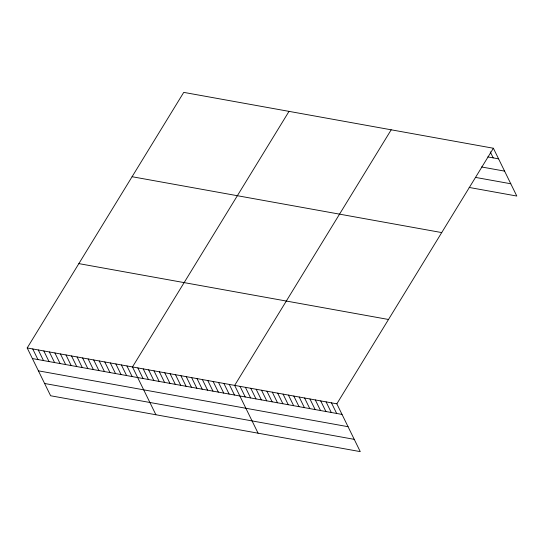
<?xml version="1.0" encoding="UTF-8"?>
<svg xmlns="http://www.w3.org/2000/svg" width="544" height="544" viewBox="0 0 544 544"><rect width="100%" height="100%" fill="white"/><g stroke="black" fill="none" stroke-linecap="round" stroke-linejoin="round"><path stroke-width="0.82" d="M27.2 347.956L336.838 403.818L360.257 451.622L50.619 395.76L27.2 347.956L183.743 92.378L493.381 148.24L516.8 196.044L469.166 187.449M289.02 111.37L132.478 366.948L155.897 414.752M391.197 129.805L234.661 385.383L258.08 433.187M336.838 403.818L493.381 148.24M487.825 156.91L498.576 158.848M481.542 166.967L504.594 171.122M475.449 177.392L510.789 183.77M132.083 176.718L441.721 232.58M78.86 263.616L388.498 319.478M32.395 358.564L342.04 414.426M38.413 370.838L348.051 426.7M44.608 383.486L354.246 439.348M490.232 151.817L493.204 157.876M331.466 402.846L336.661 413.46M326.087 401.88L331.282 412.488M320.708 400.908L325.904 411.516M315.33 399.935L320.525 410.55M309.951 398.97L315.146 409.578M304.572 397.997L309.774 408.605M299.193 397.025L304.395 407.64M293.814 396.059L299.016 406.667M288.442 395.087L293.638 405.695M283.064 394.114L288.259 404.729M277.685 393.149L282.88 403.757M272.306 392.176L277.501 402.784M266.927 391.204L272.122 401.819M261.548 390.238L266.75 400.846M256.17 389.266L261.372 399.874M250.791 388.294L255.993 398.908M245.419 387.328L250.614 397.936M240.04 386.356L245.235 396.964M229.282 384.418L234.478 395.026M223.904 383.445L229.099 394.053M218.525 382.473L223.72 393.081M213.146 381.5L218.348 392.115M207.767 380.535L212.969 391.143M202.388 379.562L207.59 390.17M197.016 378.59L202.212 389.205M191.638 377.624L196.833 388.232M186.259 376.652L191.454 387.26M180.88 375.68L186.075 386.294M175.501 374.714L180.696 385.322M170.122 373.742L175.324 384.35M164.744 372.769L169.946 383.384M159.365 371.804L164.567 382.412M153.993 370.831L159.188 381.439M148.614 369.859L153.809 380.474M143.235 368.893L148.43 379.501M137.856 367.921L143.052 378.529M126.936 365.949L132.138 376.564M121.394 364.949L126.596 375.564M115.858 363.95L121.054 374.564M110.316 362.95L115.512 373.565M104.774 361.95L109.97 372.565M99.232 360.951L104.428 371.566M93.69 359.951L98.892 370.566M88.148 358.952L93.35 369.56M82.606 357.952L87.808 368.56M77.071 356.952L82.266 367.56M71.529 355.953L76.724 366.561M65.987 354.953L71.182 365.561M60.445 353.954L65.64 364.562M54.903 352.954L60.105 363.562M49.361 351.954L54.563 362.562M43.826 350.955L49.021 361.563M38.284 349.955L43.479 360.563M32.742 348.956L37.937 359.564"/></g></svg>
